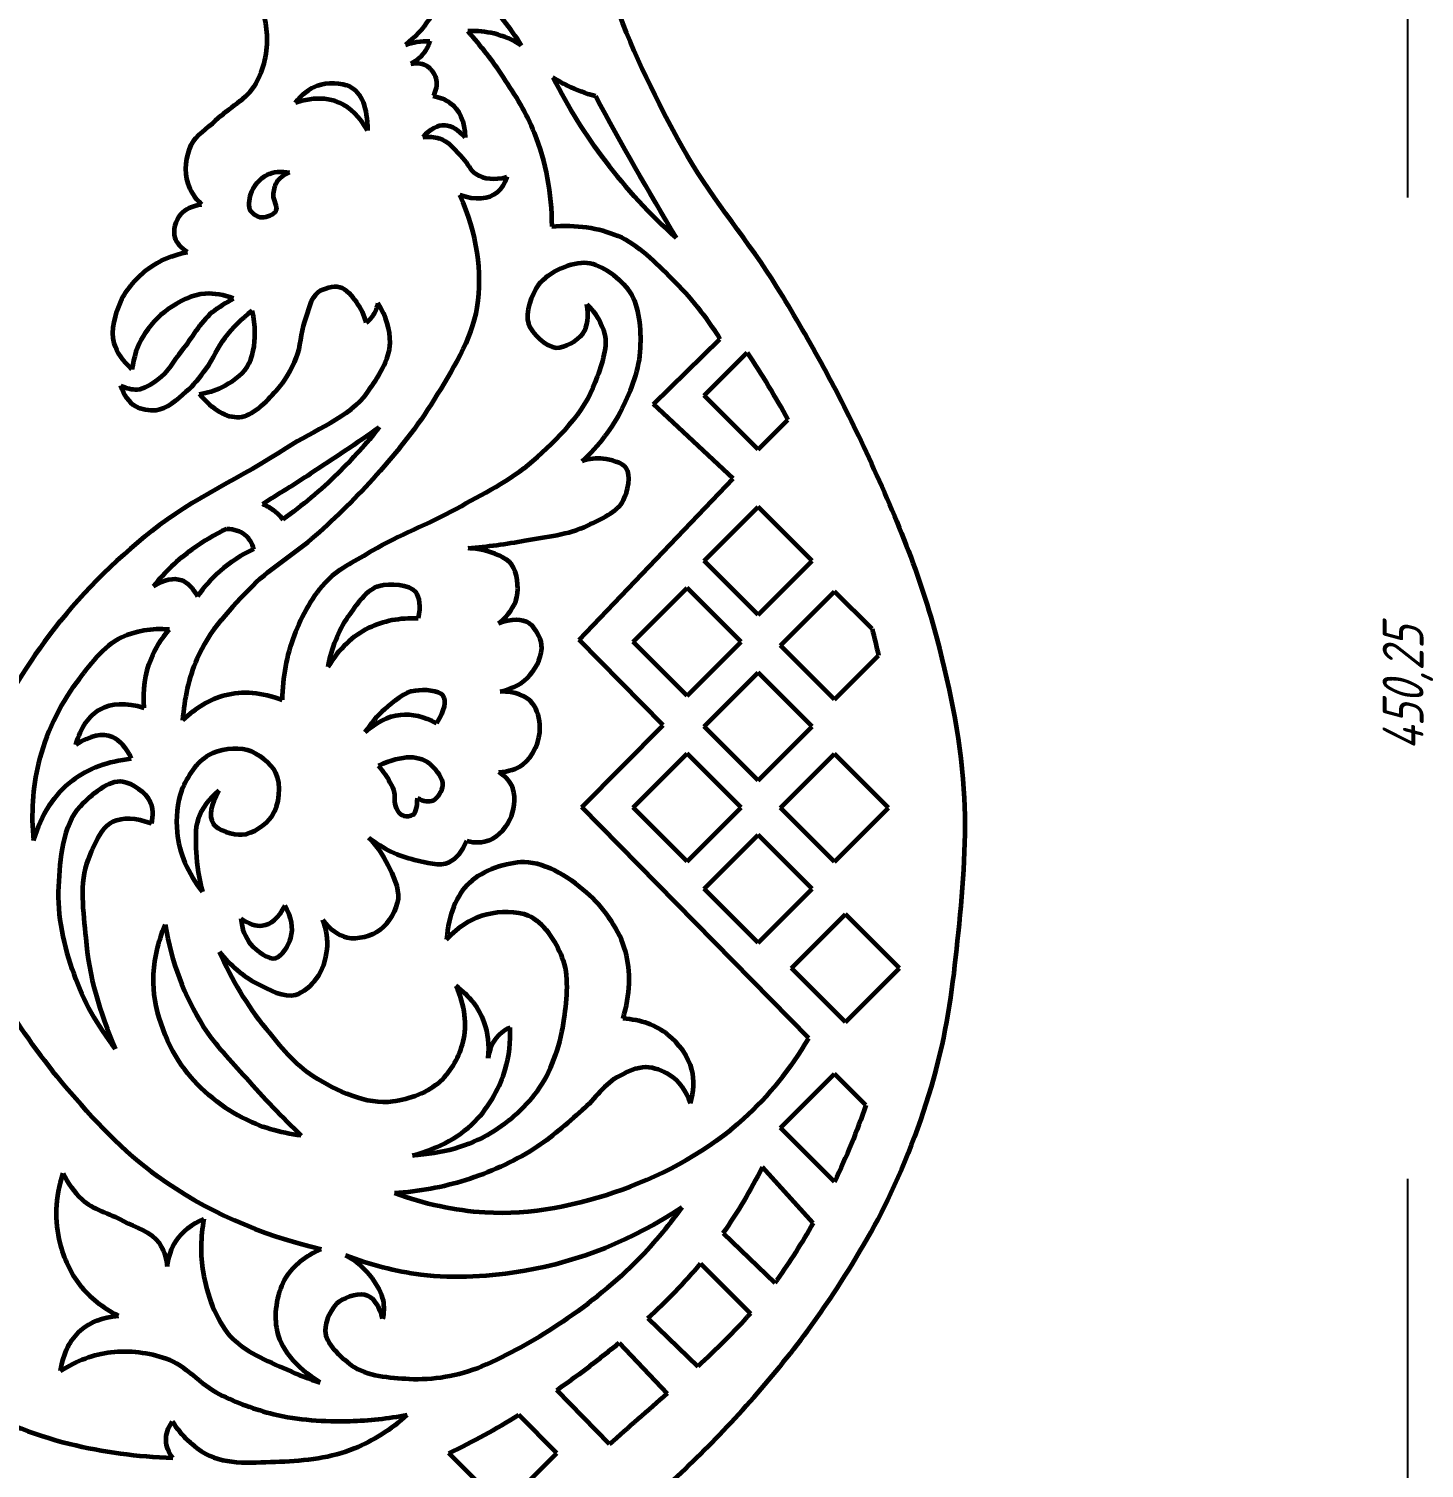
# Model space of a CAD drawing. Header units: millimetres. Extents: x -133 to 552, y -80 to 418.
# Drawn here: x 381.1 to 551.7, y 97.1 to 273.1 of the extents above; entities that cross this region are included whole.
import ezdxf

# ---------------------------------------------------------------- set-up
doc = ezdxf.new("R2010")
doc.units = ezdxf.units.MM
doc.linetypes.add('K5LT32769', pattern=[0])
doc.linetypes.add('K5LT_THIN', pattern=[0])
doc.styles.add('KDIMTEXTSTYLE', font='GOST_AU.SHX', dxfattribs={"width": 0.96, "oblique": 15, "height": 5})
doc.dimstyles.new('KDIMSTYLE (1.00)', dxfattribs={"dimtxt": 5, "dimasz": 1, "dimexe": 2, "dimexo": 0, "dimgap": 1, "dimtad": 1, "dimtxsty": 'KDIMTEXTSTYLE', "dimsah": 1, "dimcen": 0, "dimdle": 1, "dimadec": 0, "dimazin": 0, "dimtfac": 0.667, "dimtmove": 0, "dimatfit": 3, "dimfxl": 1, "dimtvp": 1, "dimtolj": 1, "dimtzin": 0, "dimarcsym": 0})

# ---------------------------------------------------------------- blocks, each defined once
blk = doc.blocks.new('KDIMARROW_01')
blk.add_hatch(color=0).paths.add_polyline_path([(0, 0), (-5, 0.66), (-4.5, 0), (-5, -0.66)])
at = {"color": 0, "linetype": 'K5LT_THIN', "lineweight": 18}
for p, q in [((-4.5, 0), (-5, 0.66)), ((-5, 0.66), (0, 0)), ((0, 0), (-5, -0.66)), ((-5, -0.66), (-4.5, 0)), ((0, 0), (-1, 0))]:
    blk.add_line(p, q, dxfattribs=at)

msp = doc.modelspace()

# ---------------------------------------------------------------- linework, layer by layer
at = {"color": 30, "linetype": 'K5LT32769', "lineweight": 60, "true_color": 0xff8000}
for p, q in [((457.441, 227.227), (465.575, 235.183)), ((463.651, 228.299), (468.913, 233.562)), ((467.179, 218.119), (457.441, 227.227)), ((470.251, 221.7), (463.651, 228.299)), ((470.251, 221.7), (473.865, 225.314)), ((448.349, 198.41), (467.179, 218.119)), ((463.651, 208.064), (470.251, 214.663)), ((476.85, 208.064), (470.251, 214.663)), ((470.251, 201.464), (463.651, 208.064)), ((470.251, 201.464), (476.85, 208.064)), ((454.963, 198.164), (461.562, 204.764)), ((468.162, 198.164), (461.562, 204.764)), ((472.984, 197.724), (479.584, 204.323)), ((484.164, 199.743), (479.584, 204.323)), ((458.646, 187.967), (448.349, 198.41)), ((461.562, 191.565), (454.963, 198.164)), ((461.562, 191.565), (468.162, 198.164)), ((479.584, 191.124), (472.984, 197.724)), ((479.584, 191.124), (484.954, 196.494)), ((463.651, 187.824), (470.251, 194.424)), ((476.85, 187.824), (470.251, 194.424)), ((448.687, 177.962), (458.646, 187.967)), ((470.251, 181.225), (463.651, 187.824)), ((470.251, 181.225), (476.85, 187.824)), ((454.963, 177.925), (461.562, 184.524)), ((468.162, 177.925), (461.562, 184.524)), ((472.984, 177.853), (479.584, 184.453)), ((486.183, 177.853), (479.584, 184.453)), ((476.424, 149.694), (448.687, 177.962)), ((461.562, 171.325), (454.963, 177.925)), ((461.562, 171.325), (468.162, 177.925)), ((479.584, 171.253), (472.984, 177.853)), ((479.584, 171.253), (486.183, 177.853)), ((463.651, 167.954), (470.251, 174.553)), ((476.85, 167.954), (470.251, 174.553)), ((470.251, 161.354), (463.651, 167.954)), ((470.251, 161.354), (476.85, 167.954)), ((474.317, 158.249), (480.917, 164.849)), ((487.517, 158.249), (480.917, 164.849)), ((480.917, 151.65), (474.317, 158.249)), ((480.917, 151.65), (487.517, 158.249)), ((472.984, 138.753), (479.584, 145.352)), ((483.423, 141.513), (479.584, 145.352)), ((479.584, 132.153), (472.984, 138.753)), ((476.953, 127.097), (470.785, 133.947)), ((465.98, 125.872), (472.291, 119.782)), ((463.182, 122.161), (469.29, 116.05)), ((456.737, 115.462), (462.847, 109.575)), ((453.251, 112.454), (459.117, 106.25)), ((452.081, 100.051), (445.64, 106.684)), ((445.631, 98.97), (440.966, 103.635)), ((439.031, 92.37), (432.431, 98.97)), ((439.031, 92.37), (445.631, 98.97))]:
    msp.add_line(p, q, dxfattribs=at)
for points, knots in [([(452.908, 316.966), (451.611, 313.86), (450.64, 310.69), (449.993, 307.454), (449.34, 304.189), (449.119, 300.798), (449.028, 297.462), (448.926, 293.719), (448.935, 289.876), (449.593, 286.212), (450.287, 282.349), (451.834, 278.601), (453.24, 274.91), (455.515, 268.94), (458.372, 263.129), (461.562, 257.598), (464.785, 252.011), (469.116, 247.072), (472.504, 241.57), (476.245, 235.497), (479.738, 229.215), (482.779, 222.768), (486.286, 215.335), (489.608, 207.663), (491.769, 199.754), (493.509, 193.384), (494.935, 186.761), (495.365, 180.182), (495.745, 174.358), (495.281, 168.413), (494.697, 162.582), (494.17, 157.313), (493.519, 151.983), (492.231, 146.862), (490.842, 141.34), (488.868, 135.864), (486.436, 130.711), (484.433, 126.465), (481.992, 122.368), (479.409, 118.443), (475.356, 112.285), (470.573, 106.505), (465.477, 101.183), (460.661, 96.154), (455.353, 91.496), (449.819, 87.251), (446.347, 84.587), (441.956, 82.867), (439.031, 79.73), (436.207, 76.701), (433.802, 72.763), (432.435, 68.88), (430.691, 63.929), (430.618, 57.986), (431.263, 52.729), (431.91, 47.464), (433.418, 41.696), (436.318, 37.318), (438.642, 33.811), (442.063, 30.546), (445.627, 28.256), (449.484, 25.777), (454.282, 24.21), (458.819, 23.386), (463.712, 22.497), (469.154, 22.384), (473.984, 23.509), (477.758, 24.388), (481.882, 25.758), (484.895, 28.133), (487.349, 30.066), (489.389, 32.552), (491.017, 35.591)], [0, 0, 0, 0, 1, 1, 1, 2, 2, 2, 3, 3, 3, 4, 4, 4, 5, 5, 5, 6, 6, 6, 7, 7, 7, 8, 8, 8, 9, 9, 9, 10, 10, 10, 11, 11, 11, 12, 12, 12, 13, 13, 13, 14, 14, 14, 15, 15, 15, 16, 16, 16, 17, 17, 17, 18, 18, 18, 19, 19, 19, 20, 20, 20, 21, 21, 21, 22, 22, 22, 23, 23, 23, 24, 24, 24, 24]), ([(421.469, 288.065), (424.2, 286.588), (426.811, 284.946), (429.303, 283.139), (431.893, 281.262), (434.501, 279.296), (436.687, 276.975), (438.381, 275.175), (439.91, 273.216), (441.274, 271.096)], [0, 0, 0, 0, 1, 1, 1, 2, 2, 2, 3, 3, 3, 3]), ([(402.167, 251.65), (401.372, 252.444), (400.825, 253.299), (400.525, 254.214), (400.058, 255.641), (400.272, 257.607), (400.928, 258.939), (401.509, 260.118), (402.889, 260.935), (403.896, 261.906), (405.494, 263.449), (407.774, 264.554), (408.822, 266.4), (409.784, 268.095), (410.322, 270.405), (410.205, 272.364), (410.095, 274.194), (409.489, 276.516), (408.361, 277.78), (406.804, 279.523), (404.269, 280.234), (400.755, 279.911)], [0, 0, 0, 0, 1, 1, 1, 2, 2, 2, 3, 3, 3, 4, 4, 4, 5, 5, 5, 6, 6, 6, 7, 7, 7, 7]), ([(431.494, 277.52), (431.14, 276.338), (430.64, 275.252), (429.996, 274.265), (429.237, 273.102), (428.277, 272.075), (427.115, 271.182)], [0, 0, 0, 0, 1, 1, 1, 2, 2, 2, 2]), ([(441.274, 271.096), (440.225, 271.77), (439.126, 272.248), (437.977, 272.53), (436.942, 272.784), (435.867, 272.88), (434.751, 272.817)], [0, 0, 0, 0, 1, 1, 1, 2, 2, 2, 2]), ([(434.751, 272.817), (436.322, 271.043), (437.755, 269.179), (439.052, 267.226), (440.486, 265.066), (441.9, 262.8), (442.851, 260.416), (444.274, 256.848), (444.991, 253.025), (445.002, 248.946)], [0, 0, 0, 0, 1, 1, 1, 2, 2, 2, 3, 3, 3, 3]), ([(427.115, 271.182), (427.578, 271.337), (428.047, 271.452), (428.522, 271.526), (429.042, 271.608), (429.57, 271.641), (430.105, 271.626)], [0, 0, 0, 0, 1, 1, 1, 2, 2, 2, 2]), ([(430.105, 271.626), (429.968, 271.167), (429.773, 270.75), (429.522, 270.376), (429.096, 269.742), (428.507, 269.23), (427.755, 268.842)], [0, 0, 0, 0, 1, 1, 1, 2, 2, 2, 2]), ([(427.755, 268.842), (428.617, 268.991), (429.312, 268.886), (429.839, 268.525), (430.329, 268.19), (430.761, 267.457), (430.872, 266.858), (430.985, 266.252), (430.857, 265.602), (430.489, 264.908)], [0, 0, 0, 0, 1, 1, 1, 2, 2, 2, 3, 3, 3, 3]), ([(413.665, 264.076), (414.451, 265.126), (415.349, 265.831), (416.361, 266.191), (417.525, 266.606), (419.322, 266.585), (420.302, 266.067), (421.746, 265.304), (422.465, 263.506), (422.459, 260.674)], [0, 0, 0, 0, 1, 1, 1, 2, 2, 2, 3, 3, 3, 3]), ([(450.347, 264.903), (449.161, 265.205), (448.027, 265.619), (446.944, 266.145), (446.33, 266.443), (445.732, 266.778), (445.152, 267.149)], [0, 0, 0, 0, 1, 1, 1, 2, 2, 2, 2]), ([(445.152, 267.149), (446.994, 263.538), (449.12, 260.145), (451.531, 256.97), (454.102, 253.584), (456.995, 250.446), (460.212, 247.554)], [0, 0, 0, 0, 1, 1, 1, 2, 2, 2, 2]), ([(422.459, 260.674), (421.547, 262.343), (420.413, 263.476), (419.058, 264.076), (417.538, 264.748), (415.741, 264.748), (413.665, 264.076)], [0, 0, 0, 0, 1, 1, 1, 2, 2, 2, 2]), ([(430.489, 264.908), (431.305, 264.767), (431.994, 264.495), (432.556, 264.091), (433.731, 263.247), (434.353, 261.83), (434.423, 259.84)], [0, 0, 0, 0, 1, 1, 1, 2, 2, 2, 2]), ([(434.423, 259.84), (433.613, 260.778), (432.79, 261.267), (431.956, 261.307), (431.058, 261.349), (430.147, 260.871), (429.222, 259.873)], [0, 0, 0, 0, 1, 1, 1, 2, 2, 2, 2]), ([(429.222, 259.873), (429.955, 259.96), (430.633, 259.91), (431.256, 259.723), (432.4, 259.38), (433.262, 258.206), (434.123, 257.306), (434.699, 256.703), (435.071, 255.793), (435.724, 255.372), (436.716, 254.732), (437.983, 254.609), (439.525, 255.005)], [0, 0, 0, 0, 1, 1, 1, 2, 2, 2, 3, 3, 3, 4, 4, 4, 4]), ([(412.95, 255.539), (411.888, 255.74), (410.976, 255.654), (410.214, 255.28), (409.347, 254.855), (408.463, 253.834), (408.197, 252.889), (408.023, 252.271), (407.866, 251.337), (408.197, 250.844), (408.452, 250.463), (409.09, 250.082), (409.551, 250.037), (410.113, 249.983), (411.044, 250.42), (411.28, 250.872), (411.52, 251.334), (410.893, 252.165), (410.934, 252.803), (410.967, 253.316), (411.077, 253.905), (411.337, 254.329), (411.67, 254.871), (412.207, 255.274), (412.95, 255.539)], [0, 0, 0, 0, 1, 1, 1, 2, 2, 2, 3, 3, 3, 4, 4, 4, 5, 5, 5, 6, 6, 6, 7, 7, 7, 8, 8, 8, 8]), ([(439.525, 255.005), (439.233, 254.178), (438.828, 253.545), (438.308, 253.104), (437.26, 252.218), (435.749, 252.114), (433.774, 252.793)], [0, 0, 0, 0, 1, 1, 1, 2, 2, 2, 2]), ([(399.91, 188.572), (400.09, 191.259), (400.666, 193.759), (401.639, 196.074), (403.066, 199.471), (405.848, 202.411), (408.484, 205.062), (410.757, 207.349), (413.668, 208.998), (416.095, 211.152), (418.721, 213.484), (421.257, 215.958), (423.585, 218.585), (426.141, 221.468), (428.64, 224.499), (430.643, 227.774), (432.795, 231.294), (435.263, 235.143), (435.886, 239.067), (436.581, 243.444), (435.877, 248.019), (433.774, 252.793)], [0, 0, 0, 0, 1, 1, 1, 2, 2, 2, 3, 3, 3, 4, 4, 4, 5, 5, 5, 6, 6, 6, 7, 7, 7, 7]), ([(400.467, 245.831), (399.657, 246.332), (399.148, 246.909), (398.94, 247.56), (398.674, 248.396), (399.062, 249.755), (399.632, 250.441), (400.172, 251.091), (401.017, 251.494), (402.167, 251.65)], [0, 0, 0, 0, 1, 1, 1, 2, 2, 2, 3, 3, 3, 3]), ([(445.002, 248.946), (447.98, 249.211), (450.68, 248.828), (453.102, 247.799), (455.595, 246.74), (457.711, 244.523), (459.697, 242.566), (461.923, 240.372), (463.883, 237.911), (465.575, 235.183)], [0, 0, 0, 0, 1, 1, 1, 2, 2, 2, 3, 3, 3, 3]), ([(393.669, 231.485), (392.556, 232.463), (391.836, 233.529), (391.508, 234.682), (391.067, 236.234), (391.624, 238.293), (392.315, 239.81), (393.006, 241.328), (394.304, 242.784), (395.656, 243.786), (397.018, 244.795), (398.622, 245.477), (400.467, 245.831)], [0, 0, 0, 0, 1, 1, 1, 2, 2, 2, 3, 3, 3, 4, 4, 4, 4]), ([(448.739, 220.262), (450.799, 222.181), (452.425, 224.322), (453.618, 226.683), (454.764, 228.952), (455.757, 231.594), (455.858, 234.101), (455.949, 236.354), (455.78, 239.179), (454.565, 240.945), (453.466, 242.543), (451.172, 244.296), (449.345, 244.472), (447.456, 244.653), (444.565, 243.389), (443.399, 241.81), (442.523, 240.622), (441.709, 238.387), (442.155, 237.074), (442.562, 235.871), (444.309, 234.191), (445.542, 234.135), (446.555, 234.089), (448.172, 234.965), (448.792, 235.864), (449.403, 236.749), (449.565, 237.948), (449.276, 239.459)], [0, 0, 0, 0, 1, 1, 1, 2, 2, 2, 3, 3, 3, 4, 4, 4, 5, 5, 5, 6, 6, 6, 7, 7, 7, 8, 8, 8, 9, 9, 9, 9]), ([(422.304, 237.16), (422.071, 238.107), (421.687, 238.943), (421.152, 239.666), (420.613, 240.394), (419.875, 241.31), (419.077, 241.51), (418.296, 241.706), (417.104, 241.361), (416.427, 240.905), (415.448, 240.246), (415.22, 238.562), (414.785, 237.333), (414.277, 235.897), (414.29, 234.267), (413.719, 232.868), (413.137, 231.441), (412.315, 230.006), (411.299, 228.863), (410.095, 227.508), (408.352, 225.691), (406.805, 225.608), (405.233, 225.523), (403.61, 226.474), (401.937, 228.46)], [0, 0, 0, 0, 1, 1, 1, 2, 2, 2, 3, 3, 3, 4, 4, 4, 5, 5, 5, 6, 6, 6, 7, 7, 7, 8, 8, 8, 8]), ([(375.079, 171.582), (374.501, 176.44), (374.821, 181.031), (376.039, 185.357), (377.414, 190.238), (380.556, 194.829), (383.595, 198.983), (387.081, 203.746), (391.504, 208.029), (396.106, 211.741), (401.091, 215.762), (407.198, 218.347), (412.581, 221.899), (415.926, 224.105), (420.246, 225.553), (422.491, 228.711), (423.728, 230.452), (425.21, 232.675), (425.238, 234.742), (425.259, 236.322), (424.761, 237.935), (423.744, 239.581)], [0, 0, 0, 0, 1, 1, 1, 2, 2, 2, 3, 3, 3, 4, 4, 4, 5, 5, 5, 6, 6, 6, 7, 7, 7, 7]), ([(392.315, 229.497), (392.998, 229.155), (393.66, 229.002), (394.302, 229.036), (395.186, 229.083), (396.085, 229.723), (396.837, 230.246), (398.064, 231.099), (398.81, 232.578), (399.776, 233.761), (401.038, 235.307), (401.964, 237.211), (403.492, 238.456), (404.28, 239.098), (405.144, 239.655), (406.085, 240.127)], [0, 0, 0, 0, 1, 1, 1, 2, 2, 2, 3, 3, 3, 4, 4, 4, 5, 5, 5, 5]), ([(406.085, 240.127), (404.902, 240.6), (403.75, 240.802), (402.628, 240.732), (401.051, 240.634), (399.383, 239.765), (398.076, 238.831), (396.883, 237.977), (395.763, 236.787), (395.023, 235.518), (394.324, 234.32), (393.872, 232.976), (393.669, 231.485)], [0, 0, 0, 0, 1, 1, 1, 2, 2, 2, 3, 3, 3, 4, 4, 4, 4]), ([(449.276, 239.459), (450.412, 238.321), (451.138, 237.112), (451.454, 235.829), (451.903, 234.005), (450.977, 231.758), (450.313, 229.918), (448.95, 226.142), (445.69, 222.914), (442.639, 220.238), (439.919, 217.853), (436.501, 216.191), (433.305, 214.396), (429.975, 212.525), (426.314, 211.238), (423.038, 209.279), (421.17, 208.163), (419.082, 207.185), (417.575, 205.684), (415.76, 203.876), (414.418, 201.357), (413.496, 198.943), (412.559, 196.488), (412.075, 193.861), (412.044, 191.061)], [0, 0, 0, 0, 1, 1, 1, 2, 2, 2, 3, 3, 3, 4, 4, 4, 5, 5, 5, 6, 6, 6, 7, 7, 7, 8, 8, 8, 8]), ([(423.744, 239.581), (423.634, 239.05), (423.442, 238.57), (423.168, 238.139), (422.938, 237.777), (422.65, 237.451), (422.304, 237.16)], [0, 0, 0, 0, 1, 1, 1, 2, 2, 2, 2]), ([(408.361, 238.629), (407.091, 237.658), (405.977, 236.563), (405.019, 235.345), (404.11, 234.189), (403.593, 232.73), (402.714, 231.542), (401.976, 230.545), (401.197, 229.524), (400.266, 228.719), (399.19, 227.789), (397.923, 226.568), (396.578, 226.472), (395.801, 226.417), (394.798, 226.57), (394.13, 226.962), (393.295, 227.451), (392.69, 228.296), (392.315, 229.497)], [0, 0, 0, 0, 1, 1, 1, 2, 2, 2, 3, 3, 3, 4, 4, 4, 5, 5, 5, 6, 6, 6, 6]), ([(401.937, 228.46), (402.907, 228.609), (403.81, 228.888), (404.645, 229.295), (405.816, 229.867), (407.076, 230.723), (407.756, 231.773), (408.493, 232.911), (408.7, 234.562), (408.706, 235.979), (408.71, 236.857), (408.595, 237.74), (408.361, 238.629)], [0, 0, 0, 0, 1, 1, 1, 2, 2, 2, 3, 3, 3, 4, 4, 4, 4]), ([(409.632, 215.025), (411.61, 216.247), (413.573, 217.492), (415.522, 218.758), (418.346, 220.593), (421.139, 222.473), (423.902, 224.4)], [0, 0, 0, 0, 1, 1, 1, 2, 2, 2, 2]), ([(423.902, 224.4), (422.33, 222.401), (420.643, 220.52), (418.841, 218.758), (416.755, 216.719), (414.515, 214.838), (412.121, 213.117)], [0, 0, 0, 0, 1, 1, 1, 2, 2, 2, 2]), ([(434.801, 209.609), (437.128, 209.817), (439.434, 210.132), (441.72, 210.554), (444.302, 211.032), (447.074, 211.247), (449.387, 212.396), (450.959, 213.178), (453.057, 214.022), (453.767, 215.483), (454.291, 216.559), (454.753, 218.566), (454.116, 219.415), (453.622, 220.074), (452.261, 220.452), (451.278, 220.56), (450.458, 220.651), (449.611, 220.552), (448.739, 220.262)], [0, 0, 0, 0, 1, 1, 1, 2, 2, 2, 3, 3, 3, 4, 4, 4, 5, 5, 5, 6, 6, 6, 6]), ([(409.632, 215.025), (410.2, 214.791), (410.711, 214.487), (411.167, 214.112), (411.518, 213.823), (411.836, 213.491), (412.121, 213.117)], [0, 0, 0, 0, 1, 1, 1, 2, 2, 2, 2]), ([(396.32, 204.991), (397.723, 206.728), (399.299, 208.235), (401.049, 209.513), (402.362, 210.472), (403.772, 211.302), (405.28, 212.002)], [0, 0, 0, 0, 1, 1, 1, 2, 2, 2, 2]), ([(405.28, 212.002), (406.186, 211.971), (406.919, 211.722), (407.479, 211.255), (407.973, 210.844), (408.333, 210.263), (408.557, 209.513)], [0, 0, 0, 0, 1, 1, 1, 2, 2, 2, 2]), ([(408.557, 209.513), (407.037, 208.787), (405.666, 207.886), (404.446, 206.811), (403.413, 205.901), (402.488, 204.866), (401.671, 203.705)], [0, 0, 0, 0, 1, 1, 1, 2, 2, 2, 2]), ([(438.485, 200.399), (439.704, 201.371), (440.451, 202.45), (440.725, 203.635), (441.006, 204.85), (440.797, 206.658), (440.078, 207.617), (439.391, 208.533), (437.874, 209.055), (436.643, 209.36), (436.049, 209.507), (435.435, 209.59), (434.801, 209.609)], [0, 0, 0, 0, 1, 1, 1, 2, 2, 2, 3, 3, 3, 4, 4, 4, 4]), ([(396.32, 204.991), (397.633, 205.816), (398.767, 206.051), (399.721, 205.697), (400.487, 205.412), (401.137, 204.748), (401.671, 203.705)], [0, 0, 0, 0, 1, 1, 1, 2, 2, 2, 2]), ([(417.676, 195.122), (418.076, 197.437), (418.89, 199.478), (420.116, 201.245), (421.118, 202.689), (422.401, 204.624), (423.949, 205.029), (425.225, 205.363), (427.621, 205.237), (428.329, 204.282), (428.849, 203.582), (428.965, 202.504), (428.678, 201.046)], [0, 0, 0, 0, 1, 1, 1, 2, 2, 2, 3, 3, 3, 4, 4, 4, 4]), ([(417.676, 195.122), (419.018, 197.331), (420.677, 198.924), (422.654, 199.901), (424.411, 200.769), (426.419, 201.151), (428.678, 201.046)], [0, 0, 0, 0, 1, 1, 1, 2, 2, 2, 2]), ([(438.684, 192.086), (440.29, 192.439), (441.517, 193.12), (442.368, 194.127), (443.163, 195.069), (443.934, 196.634), (443.761, 197.811), (443.63, 198.703), (442.986, 199.917), (442.268, 200.399), (441.359, 201.009), (440.098, 201.009), (438.485, 200.399)], [0, 0, 0, 0, 1, 1, 1, 2, 2, 2, 3, 3, 3, 4, 4, 4, 4]), ([(398.257, 199.689), (396.057, 199.82), (394.098, 199.485), (392.38, 198.686), (390.139, 197.644), (388.411, 195.235), (386.883, 193.19), (384.743, 190.325), (383.097, 186.802), (382.251, 183.337), (381.513, 180.317), (381.305, 177.159), (381.629, 173.865)], [0, 0, 0, 0, 1, 1, 1, 2, 2, 2, 3, 3, 3, 4, 4, 4, 4]), ([(395.145, 190.113), (394.975, 192.274), (395.263, 194.268), (396.01, 196.094), (396.533, 197.375), (397.282, 198.573), (398.257, 199.689)], [0, 0, 0, 0, 1, 1, 1, 2, 2, 2, 2]), ([(399.91, 188.572), (401.488, 190.144), (403.194, 191.17), (405.027, 191.649), (407.189, 192.214), (409.528, 192.018), (412.044, 191.061)], [0, 0, 0, 0, 1, 1, 1, 2, 2, 2, 2]), ([(422.206, 187.108), (422.885, 188.191), (423.681, 189.137), (424.596, 189.945), (425.676, 190.9), (426.976, 192.047), (428.329, 192.235), (429.376, 192.38), (431.216, 192.281), (431.665, 191.638), (432.13, 190.971), (431.881, 189.826), (430.918, 188.203)], [0, 0, 0, 0, 1, 1, 1, 2, 2, 2, 3, 3, 3, 4, 4, 4, 4]), ([(438.534, 182.229), (439.723, 182.308), (440.702, 182.623), (441.472, 183.175), (442.716, 184.067), (443.597, 186.145), (443.562, 187.705), (443.541, 188.665), (443.244, 189.928), (442.666, 190.642), (441.87, 191.627), (440.542, 192.109), (438.684, 192.086)], [0, 0, 0, 0, 1, 1, 1, 2, 2, 2, 3, 3, 3, 4, 4, 4, 4]), ([(386.814, 185.584), (387.419, 187.7), (388.399, 189.141), (389.752, 189.906), (391.151, 190.695), (392.948, 190.765), (395.145, 190.113)], [0, 0, 0, 0, 1, 1, 1, 2, 2, 2, 2]), ([(422.206, 187.108), (423.569, 188.375), (424.996, 189.088), (426.488, 189.248), (427.906, 189.401), (429.383, 189.052), (430.918, 188.203)], [0, 0, 0, 0, 1, 1, 1, 2, 2, 2, 2]), ([(393.59, 183.89), (392.979, 185.251), (392.207, 186.127), (391.274, 186.518), (390.06, 187.027), (388.573, 186.715), (386.814, 185.584)], [0, 0, 0, 0, 1, 1, 1, 2, 2, 2, 2]), ([(404.299, 179.985), (403.286, 178.203), (403.051, 176.861), (403.594, 175.961), (404.102, 175.119), (406.024, 174.516), (407.162, 174.592), (408.444, 174.677), (410.086, 175.813), (410.812, 176.874), (411.705, 178.177), (411.947, 180.742), (411.269, 182.142), (410.697, 183.322), (409.096, 184.536), (407.784, 184.921), (406.38, 185.334), (404.347, 185.001), (403.055, 184.299), (401.605, 183.511), (400.417, 181.662), (399.778, 180.068), (399.154, 178.514), (399.043, 176.56), (399.197, 174.882), (399.431, 172.331), (400.468, 169.897), (402.308, 167.581)], [0, 0, 0, 0, 1, 1, 1, 2, 2, 2, 3, 3, 3, 4, 4, 4, 5, 5, 5, 6, 6, 6, 7, 7, 7, 8, 8, 8, 9, 9, 9, 9]), ([(381.629, 173.865), (382.604, 177.088), (384.194, 179.542), (386.399, 181.229), (388.326, 182.702), (390.723, 183.59), (393.59, 183.89)], [0, 0, 0, 0, 1, 1, 1, 2, 2, 2, 2]), ([(428.567, 179.072), (429.359, 178.665), (430.009, 178.568), (430.517, 178.782), (431.075, 179.016), (431.616, 179.988), (431.679, 180.607), (431.759, 181.393), (430.934, 182.448), (430.351, 183.013), (428.962, 184.361), (426.777, 184.361), (423.797, 183.013)], [0, 0, 0, 0, 1, 1, 1, 2, 2, 2, 3, 3, 3, 4, 4, 4, 4]), ([(391.673, 148.409), (389.437, 151.252), (387.741, 154.287), (386.583, 157.513), (385.372, 160.888), (384.528, 164.719), (384.719, 168.265), (384.897, 171.571), (385.199, 175.798), (387.371, 178.086), (388.647, 179.43), (390.885, 181.381), (392.533, 181.097), (393.691, 180.897), (395.421, 179.768), (395.902, 178.588), (396.206, 177.841), (396.254, 176.957), (396.045, 175.936)], [0, 0, 0, 0, 1, 1, 1, 2, 2, 2, 3, 3, 3, 4, 4, 4, 5, 5, 5, 6, 6, 6, 6]), ([(423.797, 183.013), (424.366, 182.389), (424.848, 181.719), (425.222, 180.988), (425.425, 180.592), (425.682, 180.191), (425.741, 179.75), (425.84, 179.003), (425.653, 178.279), (426.12, 177.537), (426.399, 177.094), (426.85, 176.658), (427.821, 176.915), (428.34, 177.052), (428.578, 177.806), (428.567, 179.072)], [0, 0, 0, 0, 1, 1, 1, 2, 2, 2, 3, 3, 3, 4, 4, 4, 5, 5, 5, 5]), ([(434.602, 173.816), (435.655, 173.581), (436.584, 173.614), (437.39, 173.916), (438.539, 174.347), (439.641, 175.695), (440.078, 176.853), (440.493, 177.953), (440.631, 179.599), (440.078, 180.636), (439.753, 181.244), (439.239, 181.775), (438.534, 182.229)], [0, 0, 0, 0, 1, 1, 1, 2, 2, 2, 3, 3, 3, 4, 4, 4, 4]), ([(404.299, 179.985), (403.067, 178.963), (402.224, 177.801), (401.769, 176.5), (401.338, 175.27), (401.467, 173.783), (401.52, 172.435), (401.584, 170.807), (401.847, 169.189), (402.308, 167.581)], [0, 0, 0, 0, 1, 1, 1, 2, 2, 2, 3, 3, 3, 3]), ([(396.045, 175.936), (394.139, 176.652), (392.562, 176.724), (391.314, 176.151), (389.868, 175.487), (388.962, 173.201), (388.303, 171.563), (387.15, 168.694), (387.734, 165.115), (388.017, 161.957), (388.429, 157.346), (389.648, 152.83), (391.673, 148.409)], [0, 0, 0, 0, 1, 1, 1, 2, 2, 2, 3, 3, 3, 4, 4, 4, 4]), ([(416.993, 164.179), (417.895, 162.992), (418.891, 162.273), (419.98, 162.022), (421.215, 161.738), (423.01, 162.226), (424.046, 162.976), (425.129, 163.762), (426.094, 165.425), (426.244, 166.751), (426.392, 168.055), (425.623, 169.591), (425, 170.858), (424.403, 172.072), (423.615, 173.192), (422.635, 174.219)], [0, 0, 0, 0, 1, 1, 1, 2, 2, 2, 3, 3, 3, 4, 4, 4, 5, 5, 5, 5]), ([(422.635, 174.219), (424.382, 172.875), (426.246, 171.977), (428.23, 171.526), (429.585, 171.218), (431.335, 170.664), (432.461, 171.228), (433.353, 171.674), (434.067, 172.537), (434.602, 173.816)], [0, 0, 0, 0, 1, 1, 1, 2, 2, 2, 3, 3, 3, 3]), ([(453.717, 152.101), (454.615, 155.067), (454.715, 157.815), (454.015, 160.345), (453.33, 162.824), (451.558, 165.382), (449.654, 167.155), (447.541, 169.122), (444.392, 171.202), (441.65, 171.217), (439.467, 171.229), (436.537, 170.214), (434.959, 168.708), (433.309, 167.132), (432.373, 164.822), (432.152, 161.778)], [0, 0, 0, 0, 1, 1, 1, 2, 2, 2, 3, 3, 3, 4, 4, 4, 5, 5, 5, 5]), ([(406.996, 164.345), (407.111, 163.047), (407.512, 161.996), (408.199, 161.193), (408.913, 160.358), (410.422, 159.255), (411.269, 159.492), (412.014, 159.7), (412.829, 161.071), (413.094, 161.981), (413.437, 163.16), (413.202, 164.474), (412.389, 165.922)], [0, 0, 0, 0, 1, 1, 1, 2, 2, 2, 3, 3, 3, 4, 4, 4, 4]), ([(406.996, 164.345), (407.945, 163.672), (408.816, 163.382), (409.609, 163.474), (410.676, 163.598), (411.603, 164.414), (412.389, 165.922)], [0, 0, 0, 0, 1, 1, 1, 2, 2, 2, 2]), ([(404.382, 160.28), (405.698, 158.573), (407.233, 157.274), (408.987, 156.381), (410.406, 155.658), (412.277, 154.596), (413.675, 155.012), (414.605, 155.288), (415.615, 156.175), (416.247, 157.003), (416.983, 157.968), (417.418, 159.35), (417.533, 160.57), (417.643, 161.745), (417.464, 162.948), (416.993, 164.179)], [0, 0, 0, 0, 1, 1, 1, 2, 2, 2, 3, 3, 3, 4, 4, 4, 5, 5, 5, 5]), ([(432.152, 161.778), (433.645, 163.409), (435.298, 164.444), (437.11, 164.885), (438.665, 165.263), (440.723, 165.304), (442.128, 164.705), (443.957, 163.926), (445.482, 161.546), (446.249, 159.628), (447.133, 157.419), (446.827, 154.544), (446.488, 152.101), (446.08, 149.158), (445.095, 145.986), (443.442, 143.559), (441.985, 141.421), (439.81, 139.455), (437.588, 138.123), (434.806, 136.455), (431.6, 135.539), (427.97, 135.375)], [0, 0, 0, 0, 1, 1, 1, 2, 2, 2, 3, 3, 3, 4, 4, 4, 5, 5, 5, 6, 6, 6, 7, 7, 7, 7]), ([(414.38, 137.796), (411.738, 138.125), (409.318, 138.858), (407.12, 139.994), (404.309, 141.449), (401.555, 143.782), (399.778, 146.341), (397.702, 149.331), (396.2, 153.474), (396.293, 157.127), (396.347, 159.265), (396.831, 161.422), (397.745, 163.599)], [0, 0, 0, 0, 1, 1, 1, 2, 2, 2, 3, 3, 3, 4, 4, 4, 4]), ([(397.745, 163.599), (398.503, 158.993), (400.052, 154.845), (402.391, 151.154), (403.823, 148.894), (405.781, 146.918), (407.577, 144.889), (409.747, 142.438), (412.014, 140.073), (414.38, 137.796)], [0, 0, 0, 0, 1, 1, 1, 2, 2, 2, 3, 3, 3, 3]), ([(433.287, 156.103), (434.354, 153.66), (434.634, 151.374), (434.126, 149.245), (433.719, 147.54), (432.667, 145.628), (431.388, 144.433), (429.929, 143.07), (427.544, 142.213), (425.581, 141.944), (422.417, 141.511), (418.642, 143.225), (415.873, 145.014), (413.632, 146.462), (411.78, 148.741), (410.066, 150.863), (407.777, 153.695), (405.883, 156.834), (404.382, 160.28)], [0, 0, 0, 0, 1, 1, 1, 2, 2, 2, 3, 3, 3, 4, 4, 4, 5, 5, 5, 6, 6, 6, 6]), ([(437.229, 147.262), (437.404, 148.872), (437.244, 150.345), (436.751, 151.683), (436.129, 153.373), (434.974, 154.846), (433.287, 156.103)], [0, 0, 0, 0, 1, 1, 1, 2, 2, 2, 2]), ([(377.913, 154.329), (380.186, 150.604), (382.716, 147.1), (385.502, 143.816), (388.887, 139.826), (392.595, 135.849), (396.792, 132.825), (402.622, 128.624), (409.288, 125.658), (416.791, 123.927)], [0, 0, 0, 0, 1, 1, 1, 2, 2, 2, 3, 3, 3, 3]), ([(461.96, 141.767), (462.381, 143.223), (462.44, 144.577), (462.139, 145.829), (461.754, 147.43), (460.497, 149.096), (459.212, 150.13), (457.77, 151.29), (455.938, 151.947), (453.717, 152.101)], [0, 0, 0, 0, 1, 1, 1, 2, 2, 2, 3, 3, 3, 3]), ([(425.765, 130.794), (429.434, 129.442), (433.116, 128.651), (436.811, 128.42), (442.389, 128.072), (448.375, 129.315), (453.636, 131.207), (458.945, 133.117), (464.326, 136.08), (468.501, 139.878), (471.561, 142.662), (474.202, 145.934), (476.424, 149.694)], [0, 0, 0, 0, 1, 1, 1, 2, 2, 2, 3, 3, 3, 4, 4, 4, 4]), ([(427.97, 135.375), (431.309, 136.221), (433.977, 137.734), (435.975, 139.915), (437.461, 141.537), (438.69, 143.74), (439.32, 145.888), (439.796, 147.511), (439.995, 149.224), (439.917, 151.026)], [0, 0, 0, 0, 1, 1, 1, 2, 2, 2, 3, 3, 3, 3]), ([(439.917, 151.026), (439.13, 150.65), (438.513, 150.152), (438.066, 149.532), (437.611, 148.902), (437.332, 148.145), (437.229, 147.262)], [0, 0, 0, 0, 1, 1, 1, 2, 2, 2, 2]), ([(425.765, 130.794), (428.778, 130.984), (431.684, 131.515), (434.481, 132.388), (437.385, 133.294), (440.272, 134.587), (442.844, 136.211), (444.961, 137.547), (446.851, 139.283), (448.758, 140.93), (450.314, 142.274), (451.502, 144.197), (453.298, 145.112), (454.288, 145.616), (455.449, 146.208), (456.524, 146.187), (457.48, 146.168), (458.582, 145.752), (459.392, 145.231), (460.546, 144.488), (461.402, 143.333), (461.96, 141.767)], [0, 0, 0, 0, 1, 1, 1, 2, 2, 2, 3, 3, 3, 4, 4, 4, 5, 5, 5, 6, 6, 6, 7, 7, 7, 7]), ([(392.01, 115.771), (390.09, 116.73), (388.53, 117.974), (387.331, 119.505), (386.193, 120.957), (385.35, 122.851), (384.892, 124.632), (384.2, 127.321), (384.316, 130.175), (385.24, 133.195)], [0, 0, 0, 0, 1, 1, 1, 2, 2, 2, 3, 3, 3, 3]), ([(385.24, 133.195), (385.842, 131.946), (386.605, 130.884), (387.53, 130.009), (388.879, 128.732), (390.95, 128.312), (392.608, 127.37), (394.096, 126.524), (396.094, 126.032), (396.988, 124.682), (397.52, 123.88), (397.852, 122.918), (397.984, 121.795)], [0, 0, 0, 0, 1, 1, 1, 2, 2, 2, 3, 3, 3, 4, 4, 4, 4]), ([(419.788, 123.189), (422.813, 122.01), (425.881, 121.22), (428.99, 120.818), (433.156, 120.279), (437.589, 120.594), (441.714, 121.296), (448.435, 122.439), (454.849, 125.022), (460.956, 129.044)], [0, 0, 0, 0, 1, 1, 1, 2, 2, 2, 3, 3, 3, 3]), ([(436.472, 109.588), (439.716, 111.034), (442.8, 112.721), (445.723, 114.648), (449.081, 116.86), (452.321, 119.392), (455.162, 122.234), (457.259, 124.333), (459.191, 126.603), (460.956, 129.044)], [0, 0, 0, 0, 1, 1, 1, 2, 2, 2, 3, 3, 3, 3]), ([(397.984, 121.795), (398.131, 122.995), (398.496, 124.041), (399.079, 124.931), (399.838, 126.09), (400.966, 126.986), (402.464, 127.619)], [0, 0, 0, 0, 1, 1, 1, 2, 2, 2, 2]), ([(402.464, 127.619), (402.047, 125.371), (402.014, 123.197), (402.365, 121.098), (402.818, 118.384), (403.885, 115.337), (405.65, 113.332), (407.361, 111.39), (410.196, 110.269), (412.669, 109.151), (413.976, 108.559), (415.32, 108.045), (416.701, 107.607)], [0, 0, 0, 0, 1, 1, 1, 2, 2, 2, 3, 3, 3, 4, 4, 4, 4]), ([(476.953, 127.097), (475.592, 124.681), (474.122, 122.354), (472.556, 120.152), (472.468, 120.028), (472.38, 119.905), (472.291, 119.782)], [0, 0, 0, 0, 1, 1, 1, 2, 2, 2, 2]), ([(416.701, 107.607), (413.605, 109.5), (411.829, 111.723), (411.375, 114.276), (411.039, 116.161), (411.477, 118.802), (412.527, 120.47), (413.442, 121.923), (414.864, 123.067), (416.791, 123.927)], [0, 0, 0, 0, 1, 1, 1, 2, 2, 2, 3, 3, 3, 3]), ([(419.788, 123.189), (421.128, 122.443), (422.206, 121.497), (423.023, 120.351), (423.603, 119.539), (424.191, 118.586), (424.368, 117.613), (424.497, 116.899), (424.481, 116.152), (424.318, 115.373)], [0, 0, 0, 0, 1, 1, 1, 2, 2, 2, 3, 3, 3, 3]), ([(351.848, 118.114), (353.982, 115.867), (356.276, 113.856), (358.728, 112.082), (362.922, 109.049), (367.927, 107.122), (372.707, 105.057), (377.052, 103.18), (381.462, 101.228), (386.04, 100.111), (390.139, 99.111), (394.344, 98.538), (398.656, 98.39)], [0, 0, 0, 0, 1, 1, 1, 2, 2, 2, 3, 3, 3, 4, 4, 4, 4]), ([(424.318, 115.373), (423.945, 116.894), (423.331, 117.839), (422.476, 118.211), (421.59, 118.595), (419.889, 118.129), (419.041, 117.514), (418.077, 116.814), (417.286, 115.065), (417.299, 113.93), (417.316, 112.412), (419.18, 110.681), (420.534, 109.698), (422.368, 108.368), (425.201, 108.18), (427.553, 108.055), (430.507, 107.899), (433.48, 108.41), (436.472, 109.588)], [0, 0, 0, 0, 1, 1, 1, 2, 2, 2, 3, 3, 3, 4, 4, 4, 5, 5, 5, 6, 6, 6, 6]), ([(384.951, 109.051), (385.289, 111.209), (386.099, 112.852), (387.381, 113.979), (388.539, 114.998), (390.082, 115.595), (392.01, 115.771)], [0, 0, 0, 0, 1, 1, 1, 2, 2, 2, 2]), ([(384.951, 109.051), (386.943, 110.302), (388.994, 111.059), (391.104, 111.321), (393.291, 111.593), (395.775, 111.268), (397.854, 110.544), (400.252, 109.709), (402.048, 107.349), (404.366, 106.184), (406.456, 105.133), (408.727, 104.29), (410.996, 103.734), (414, 102.999), (417.212, 102.829), (420.315, 102.898), (422.655, 102.95), (424.993, 103.2), (427.329, 103.647)], [0, 0, 0, 0, 1, 1, 1, 2, 2, 2, 3, 3, 3, 4, 4, 4, 5, 5, 5, 6, 6, 6, 6]), ([(445.64, 106.684), (446.438, 107.237), (447.227, 107.802), (448.006, 108.379), (449.771, 109.684), (451.531, 111.039), (453.251, 112.454)], [0, 0, 0, 0, 1, 1, 1, 2, 2, 2, 2]), ([(398.656, 98.39), (398.14, 99.088), (397.868, 99.791), (397.841, 100.501), (397.811, 101.265), (398.064, 102.038), (398.601, 102.817)], [0, 0, 0, 0, 1, 1, 1, 2, 2, 2, 2]), ([(398.601, 102.817), (399.773, 101.073), (401.144, 99.759), (402.715, 98.876), (405.225, 97.465), (408.768, 97.836), (411.772, 97.943), (414.83, 98.051), (418.094, 98.414), (420.899, 99.567), (423.202, 100.515), (425.346, 101.874), (427.329, 103.647)], [0, 0, 0, 0, 1, 1, 1, 2, 2, 2, 3, 3, 3, 4, 4, 4, 4])]:
    msp.add_open_spline(points, degree=3, knots=knots, dxfattribs=at)
for points in [[(450.347, 264.903), (453.43, 259.017), (456.81, 253.275), (460.212, 247.554)], [(468.913, 233.562), (470.656, 230.859), (472.357, 228.136), (473.865, 225.314)], [(484.164, 199.743), (484.444, 198.668), (484.707, 197.584), (484.954, 196.494)], [(483.423, 141.513), (482.332, 138.344), (481.044, 135.202), (479.584, 132.153)], [(465.98, 125.872), (467.757, 128.425), (469.359, 131.117), (470.785, 133.947)], [(456.737, 115.462), (459.047, 117.563), (461.229, 119.789), (463.182, 122.161)], [(469.29, 116.05), (467.296, 113.784), (465.112, 111.649), (462.847, 109.575)], [(459.117, 106.25), (456.755, 104.184), (454.371, 102.142), (452.081, 100.051)], [(432.431, 98.97), (435.372, 100.398), (438.217, 101.953), (440.966, 103.635)]]:
    msp.add_open_spline(points, degree=3, dxfattribs=at)

# ---------------------------------------------------------------- dimensions: what is measured, and where the dimension line sits
at = {"color": 7}
msp.add_linear_dim(base=(549.688, 417.619), p1=(525.87, -32.628), p2=(525.87, 417.619), angle=90, location=(549.688, 192.496), dimstyle='KDIMSTYLE (1.00)', override={"dimexo": 0, "dimpost": '\\H5.0;\\W0.965;\\Q15;<>', "dimblk1": 'KDIMARROW_01', "dimblk2": 'KDIMARROW_01', "dimse1": 0, "dimse2": 0, "dimclrt": 7, "dimtolj": 1}, dxfattribs=at).render()

doc.saveas('drawing.dxf')
